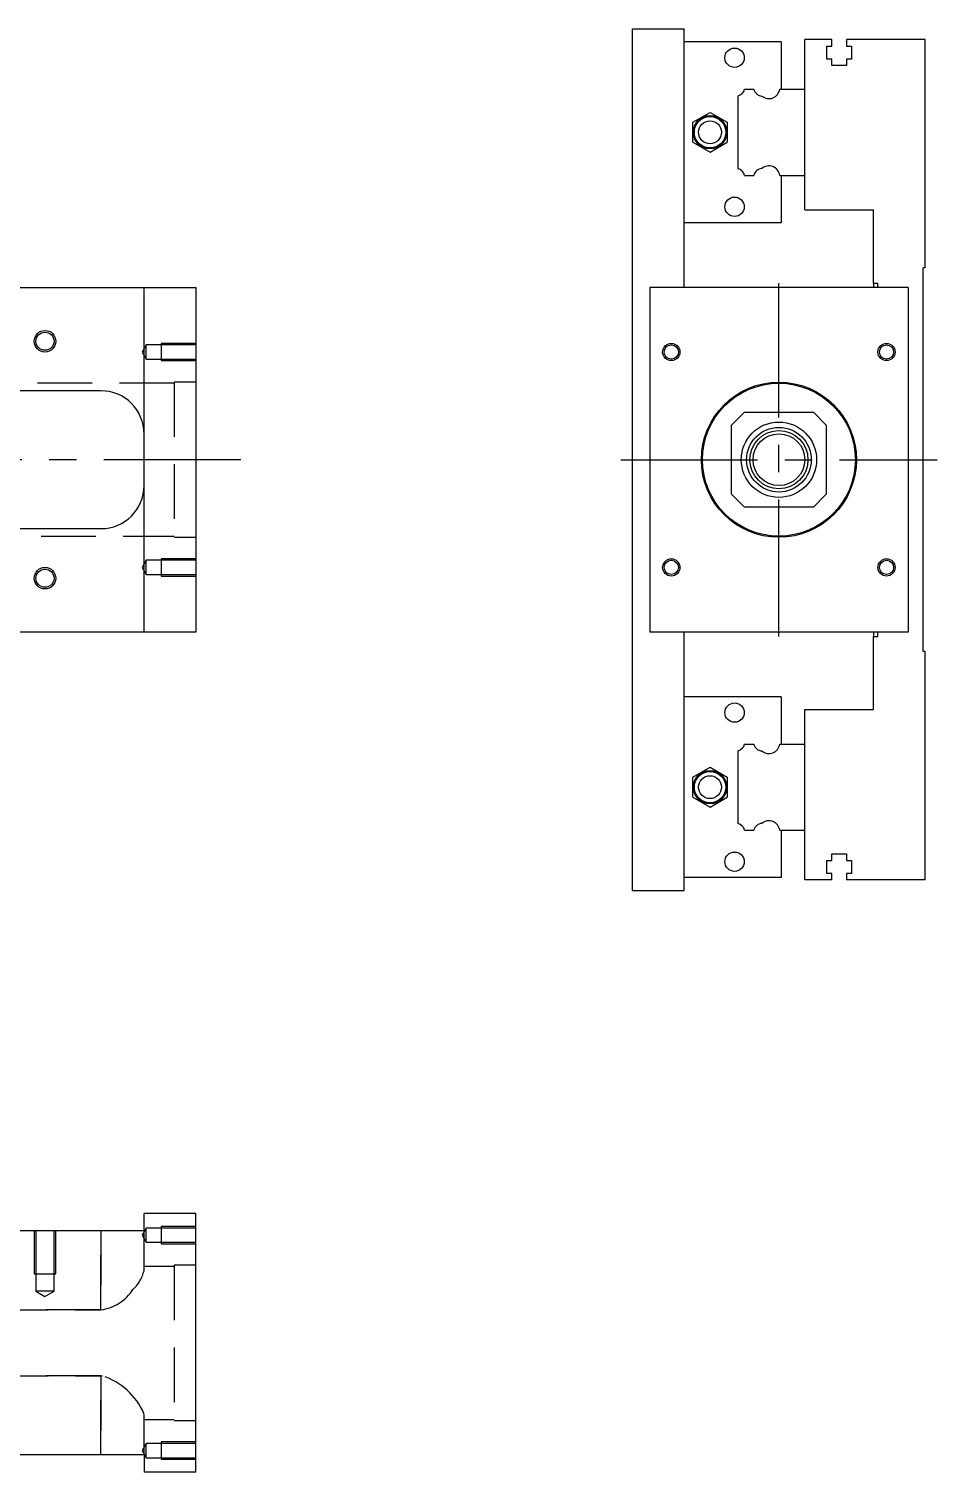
# Model space of a CAD drawing. Extents: x -20 to 570, y -288 to 102.
# Drawn here: x 359.2 to 570.2, y -235 to 100 of the extents above; entities that cross this region are included whole.
import ezdxf

# ---------------------------------------------------------------- set-up
doc = ezdxf.new("R2010")
doc.units = 0
doc.linetypes.add('CENTER', pattern=[50.8, 31.75, -6.35, 6.35, -6.35])
doc.linetypes.add('DASHED', pattern=[19.05, 12.7, -6.35])
doc.layers.get('0').update_dxf_attribs({"linetype": 'CONTINUOUS'})
doc.layers.add('CENTER', color=1, linetype='CENTER')

msp = doc.modelspace()

# ---------------------------------------------------------------- linework, layer by layer
at = {"color": 7, "linetype": 'CONTINUOUS'}
for p, q in [((499.45, -100), (499.45, 100)), ((499.45, 100), (511.45, 100)), ((511.45, 40), (511.45, 100)), ((539.45, 86), (539.45, 97.5)), ((545.75, 97.5), (539.45, 97.5)), ((545.75, 96), (545.75, 97.5)), ((549.15, 97.5), (549.15, 96)), ((567.45, 97.5), (549.15, 97.5)), ((567.45, 44.5), (567.45, 97.5)), ((533.95, 97), (511.45, 97)), ((533.95, 97), (533.95, 86)), ((544.6, 96), (545.75, 96)), ((544.6, 93), (544.6, 96)), ((549.15, 96), (550.3, 96)), ((550.3, 96), (550.3, 93)), ((545.75, 93), (544.6, 93)), ((545.75, 91.5), (545.75, 93)), ((549.15, 91.5), (545.75, 91.5)), ((549.15, 93), (549.15, 91.5)), ((550.3, 93), (549.15, 93)), ((523.95, 67.539608), (523.95, 84.460392)), ((525.489608, 86), (527.610392, 86)), ((533.631934, 86), (539.45, 86)), ((539.45, 66), (539.45, 86)), ((539.45, 66), (539.45, 86)), ((513.450002, 78.309401), (517.450002, 80.618802)), ((517.450002, 80.618802), (521.450002, 78.309401)), ((513.450002, 73.690599), (513.450002, 78.309401)), ((521.450002, 78.309401), (521.450002, 73.690599)), ((513.450002, 73.690599), (517.450002, 71.381198)), ((517.450002, 71.381198), (521.450002, 73.690599)), ((525.489608, 66), (527.610392, 66)), ((533.631934, 66), (539.45, 66)), ((533.95, 66), (533.95, 55)), ((539.45, 58), (539.45, 66)), ((539.45, 58), (555.45, 58)), ((555.45, 41), (555.45, 58)), ((533.95, 55), (511.45, 55)), ((567.45, 44.5), (566.95, 44.5)), ((566.95, -44.5), (566.95, 44.5)), ((555.45, 41), (556.45, 41)), ((555.45, 41), (555.45, 40)), ((556.45, 40), (556.45, 41)), ((350, 40), (386, 40)), ((386, -40), (386, 40)), ((386, 40), (398, 40)), ((398, 40), (398, -40)), ((503.45, 40), (503.45, -40)), ((563.45, 40), (503.45, 40)), ((563.45, 40), (563.45, -40)), ((376, 16), (351, 16)), ((525.45, 11), (522.45, 8)), ((525.45, 11), (541.45, 11)), ((544.45, 8), (541.45, 11)), ((522.45, -8), (522.45, 8)), ((544.45, 8), (544.45, -8)), ((522.45, -8), (525.45, -11)), ((541.45, -11), (544.45, -8)), ((541.45, -11), (525.45, -11)), ((351, -16), (376, -16)), ((506.55, -24.499994), (506.55, -24.500852)), ((386, -40), (350, -40)), ((398, -40), (386, -40)), ((563.45, -40), (503.45, -40)), ((511.45, -100), (511.45, -40)), ((555.45, -40), (555.45, -41)), ((556.45, -41), (556.45, -40)), ((555.45, -41), (556.45, -41)), ((555.45, -58), (555.45, -41)), ((567.45, -44.5), (566.95, -44.5)), ((567.45, -97.5), (567.45, -44.5)), ((533.95, -55), (511.45, -55)), ((533.95, -55), (533.95, -66)), ((539.45, -66), (539.45, -58)), ((539.45, -58), (555.45, -58)), ((525.489608, -66), (527.610392, -66)), ((533.631934, -66), (539.45, -66)), ((539.45, -86), (539.45, -66)), ((539.45, -86), (539.45, -66)), ((523.95, -84.460392), (523.95, -67.539608)), ((513.450002, -73.690599), (517.450002, -71.381198)), ((513.450002, -78.309401), (513.450002, -73.690599)), ((517.450002, -71.381198), (521.450002, -73.690599)), ((521.450002, -73.690599), (521.450002, -78.309401)), ((513.450002, -78.309401), (517.450002, -80.618802)), ((517.450002, -80.618802), (521.450002, -78.309401)), ((525.489608, -86), (527.610392, -86)), ((533.631934, -86), (539.45, -86)), ((533.95, -86), (533.95, -97)), ((539.45, -97.5), (539.45, -86)), ((544.6, -93), (545.75, -93)), ((544.6, -96), (544.6, -93)), ((545.75, -91.5), (549.15, -91.5)), ((545.75, -93), (545.75, -91.5)), ((549.15, -91.5), (549.15, -93)), ((549.15, -93), (550.3, -93)), ((550.3, -93), (550.3, -96)), ((533.95, -97), (511.45, -97)), ((545.75, -96), (544.6, -96)), ((545.75, -97.5), (545.75, -96)), ((549.15, -96), (549.15, -97.5)), ((550.3, -96), (549.15, -96)), ((499.45, -100), (511.45, -100)), ((545.75, -97.5), (539.45, -97.5)), ((567.45, -97.5), (549.15, -97.5)), ((386, -178.98), (386, -174.98)), ((398, -174.98), (386, -174.98)), ((398, -234.98), (398, -174.98)), ((386, -178.98), (350, -178.98)), ((386, -230.98), (350, -230.98)), ((386, -230.98), (386, -234.98)), ((398, -234.98), (386, -234.98))]:
    msp.add_line(p, q, dxfattribs=at)
at = {"color": 3, "linetype": 'DASHED'}
for p, q in [((390, 26.999994), (390, 23.000006)), ((398, 26.999994), (390, 26.999994)), ((386.5, 26.65), (385.547372, 25)), ((385.547372, 25), (386.5, 23.35)), ((386.5, 23.35), (386.5, 26.65)), ((390, 26.65), (386.5, 26.65)), ((398, 26.65), (390, 26.65)), ((386.5, 23.35), (390, 23.35)), ((390, 23.35), (398, 23.35)), ((390, 23.000006), (398, 23.000006)), ((393, 17.75), (324, 17.75)), ((393, 18), (393, -18)), ((398, 18), (393, 18)), ((324, -17.75), (393, -17.75)), ((393, -18), (398, -18)), ((386.5, -23.35), (385.547372, -25)), ((386.5, -26.65), (386.5, -23.35)), ((390, -23.35), (386.5, -23.35)), ((390, -23.000006), (390, -26.999994)), ((398, -23.000006), (390, -23.000006)), ((398, -23.35), (390, -23.35)), ((385.547372, -25), (386.5, -26.65)), ((386.5, -26.65), (390, -26.65)), ((390, -26.65), (398, -26.65)), ((390, -26.999994), (398, -26.999994)), ((360.500006, -178.98), (360.500006, -188.98)), ((360.9, -178.98), (360.9, -188.98)), ((365.1, -188.98), (365.1, -178.98)), ((365.499994, -188.98), (365.499994, -178.98)), ((376, -178.98), (376, -197.294786)), ((376, -197.294786), (376, -178.98)), ((386.5, -178.33), (385.547372, -179.98)), ((385.547372, -179.98), (386.5, -181.63)), ((386, -188.274836), (386, -178.98)), ((386.5, -181.63), (386.5, -178.33)), ((390, -178.33), (386.5, -178.33)), ((390, -177.980006), (390, -181.979994)), ((398, -177.980006), (390, -177.980006)), ((398, -178.33), (390, -178.33)), ((386.5, -181.63), (390, -181.63)), ((390, -181.63), (398, -181.63)), ((390, -181.979994), (398, -181.979994)), ((393, -187.23), (386, -187.23)), ((393, -186.98), (393, -222.98)), ((398, -186.98), (393, -186.98)), ((360.500006, -188.98), (365.499994, -188.98)), ((360.9, -188.98), (360.9, -192.98)), ((365.1, -192.98), (365.1, -188.98)), ((365.1, -192.98), (360.9, -192.98)), ((360.9, -192.98), (363, -194.192436)), ((363, -194.192436), (365.1, -192.98)), ((376, -197.294786), (351, -197.294786)), ((351, -197.294786), (376, -197.294786)), ((351, -212.665214), (376, -212.665214)), ((376, -212.665214), (351, -212.665214)), ((376, -212.665214), (376, -230.98)), ((376, -230.98), (376, -212.665214)), ((376.383512, -212.680578), (376, -212.665214)), ((386, -221.685164), (385.96376, -221.355044)), ((386, -230.98), (386, -221.685164)), ((386, -222.73), (393, -222.73)), ((393, -222.98), (398, -222.98)), ((386.5, -228.33), (385.547372, -229.98)), ((385.547372, -229.98), (386.5, -231.63)), ((386.5, -231.63), (386.5, -228.33)), ((390, -228.33), (386.5, -228.33)), ((390, -227.980006), (390, -231.979994)), ((398, -227.980006), (390, -227.980006)), ((398, -228.33), (390, -228.33)), ((386.5, -231.63), (390, -231.63)), ((390, -231.63), (398, -231.63)), ((390, -231.979994), (398, -231.979994))]:
    msp.add_line(p, q, dxfattribs=at)
at = {"color": 7, "linetype": 'CONTINUOUS'}
for centre, radius in [((523.150002, 93.300001), 2.25), ((517.450002, 76), 3.875), ((517.450002, 76), 3.643013), ((517.450002, 76), 2.65), ((523.150002, 58.699999), 2.25), ((363, 27.5), 2.1), ((508.45, 25), 1.65), ((558.45, 25), 1.65), ((533.45, 0), 18), ((533.45, 0), 17.75), ((533.45, 0), 8.75), ((533.45, 0), 7.5), ((533.45, 0), 6.75), ((533.45, 0), 6), ((508.45, -25), 1.65), ((558.45, -25), 1.65), ((363, -27.5), 2.1), ((523.150002, -58.699999), 2.25), ((517.450002, -76), 3.875), ((517.450002, -76), 3.643013), ((517.450002, -76), 2.65), ((523.150002, -93.300001), 2.25)]:
    msp.add_circle(centre, radius, dxfattribs=at)
at = {"color": 3, "linetype": 'CONTINUOUS'}
for centre, radius in [((363, 27.5), 2.5), ((508.45, 25), 2), ((558.45, 25), 2), ((508.45, -25), 2), ((558.45, -25), 2), ((363, -27.5), 2.5)]:
    msp.add_circle(centre, radius, dxfattribs=at)
at = {"color": 7, "linetype": 'CONTINUOUS'}
for centre, radius, start, end in [((523.45, 86.5), 2.1, 283.774147, 346.225853), ((529.65, 86.5), 2.1, 193.774147, 266.465409), ((531.15, 86.3), 2.5, 229.323534, 353.107897), ((523.45, 65.5), 2.1, 13.774147, 76.225853), ((529.65, 65.5), 2.1, 93.534591, 166.225853), ((531.15, 65.7), 2.5, 6.892103, 130.676466), ((376, 6), 10, 0, 90), ((376, -6), 10, 270, 0), ((523.45, -65.5), 2.1, 283.774147, 346.225853), ((529.65, -65.5), 2.1, 193.774147, 266.465409), ((531.15, -65.7), 2.5, 229.323534, 353.107897), ((523.45, -86.5), 2.1, 13.774147, 76.225853), ((529.65, -86.5), 2.1, 93.534591, 166.225853), ((531.15, -86.3), 2.5, 6.892103, 130.676466)]:
    msp.add_arc(centre, radius, start, end, dxfattribs=at)
at = {"color": 3, "linetype": 'DASHED'}
for centre, radius, start, end in [((377.487225, -186.099914), 8.786217, 312.59251616, 345.66813465), ((374.64, -186.947179), 10.436597, 277.48754277, 327.41246533), ((371.593646, -227.598138), 15.667687, 23.48252767, 72.19873987)]:
    msp.add_arc(centre, radius, start, end, dxfattribs=at)
at = {"layer": 'CENTER', "color": 1, "linetype": 'CENTER'}
for p, q in [((533.45, -41), (533.45, 41)), ((408.445, 0), (-20, 0)), ((496.7, 0), (570.2, 0))]:
    msp.add_line(p, q, dxfattribs=at)

doc.saveas('drawing.dxf')
